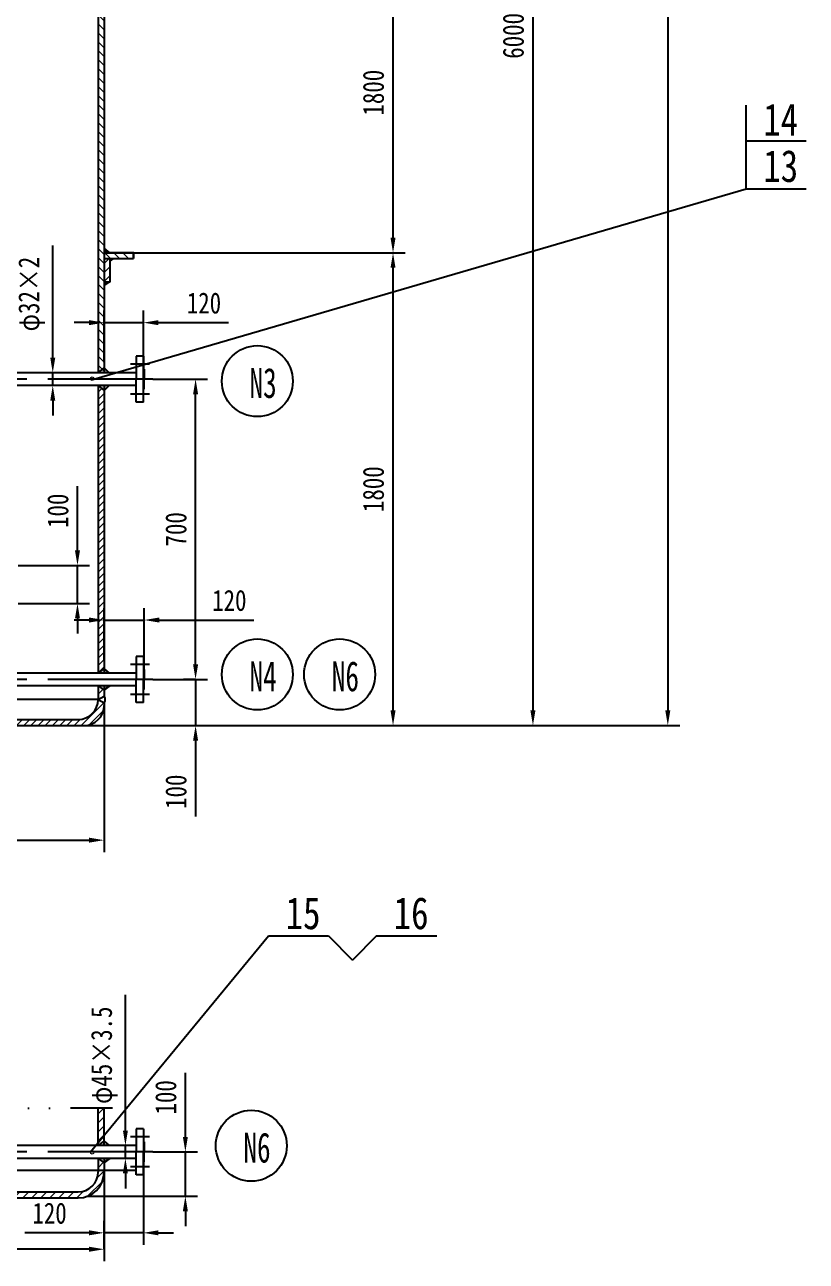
# Model space of a CAD drawing. Header units: millimetres. Extents: x -391 to 8535, y -150 to 12465.
# Drawn here: x 3279 to 5231, y 6158 to 9248 of the extents above; entities that cross this region are included whole.
import ezdxf

# ---------------------------------------------------------------- set-up
doc = ezdxf.new("R2010")
doc.units = ezdxf.units.MM
doc.header["$LTSCALE"] = 15
doc.linetypes.add('CENTER', pattern=[2, 1.25, -0.25, 0.25, -0.25])
doc.linetypes.add('DIVIDE', pattern=[1.25, 0.5, -0.25, 0, -0.25, 0, -0.25])
doc.layers.get('DEFPOINTS').update_dxf_attribs({"linetype": 'CONTINUOUS'})
for name, color, linetype in [('1轮廓实线层', 7, 'CONTINUOUS'), ('3中心线层', 1, 'CENTER'), ('6文字层', 3, 'CONTINUOUS'), ('7标注层', 4, 'CONTINUOUS'), ('9双点划线层', 6, 'DIVIDE'), ('PARA2', 7, 'CONTINUOUS')]:
    doc.layers.add(name, color=color, linetype=linetype)
doc.layers.add('5剖面线层', color=2, linetype='CONTINUOUS', lineweight=5)
doc.styles.add('PC_TEXTSTYLE', font='SIMFANG.TTF', dxfattribs={"width": 0.8})
doc.dimstyles.new('TH_GBDIM', dxfattribs={"dimscale": 15, "dimtxt": 3.5, "dimasz": 2.5, "dimexe": 2, "dimexo": 0, "dimgap": 1.5, "dimtad": 1, "dimdec": 1, "dimzin": 0, "dimdsep": 46, "dimtxsty": 'PC_TEXTSTYLE', "dimcen": 2.5, "dimadec": 0, "dimazin": 0, "dimtfac": 0.714286, "dimtdec": 4, "dimtmove": 0, "dimatfit": 3, "dimfxl": 0, "dimtolj": 1, "dimtzin": 0, "dimarcsym": 0})
pattern_1 = [(135, (369.862, 4102.847), (-11.22532, -11.22532), [])]
pattern_2 = [(45, (0, -549.669), (-11.22532, 11.22532), [])]

# ---------------------------------------------------------------- blocks, each defined once
blk = doc.blocks.new('*D59')
at = {"layer": '7标注层', "color": 0, "lineweight": -2, "ltscale": 14}
for p, q in [((3410.4, 7934.4), (3410.4, 8094.7)), ((3262, 7896.9), (3440.4, 7896.9)), ((3410.4, 7801.9), (3410.4, 7896.9)), ((3262, 7801.9), (3440.4, 7801.9)), ((3410.4, 7764.4), (3410.4, 7726.9))]:
    blk.add_line(p, q, dxfattribs=at)
at = {"layer": '7标注层', "color": 0, "ltscale": 14}
for points in [[(3404.1, 7934.4), (3416.6, 7934.4), (3410.4, 7896.9)], [(3404.1, 7764.4), (3416.6, 7764.4), (3410.4, 7801.9)]]:
    blk.add_solid(points, dxfattribs=at)
at = {"layer": 'DEFPOINTS', "color": 0, "ltscale": 14}
for p in [(3262, 7896.9), (3410.4, 7896.9), (3262, 7801.9)]:
    blk.add_point(p, dxfattribs=at)
at = {"layer": '7标注层', "color": 3, "ltscale": 14, "insert": (3361.6, 8033.3), "char_height": 52.5, "attachment_point": 5, "rotation": 90, "style": 'PC_TEXTSTYLE'}
blk.add_mtext('\\A1;100', dxfattribs=at)
blk = doc.blocks.new('*D81')
at = {"layer": '7标注层', "color": 0, "lineweight": -2, "ltscale": 14}
for p, q in [((3705.4, 7649.4), (3705.4, 7686.9)), ((3598.7, 7611.9), (3735.4, 7611.9)), ((3705.4, 7611.9), (3705.4, 7496.9)), ((3258.2, 7496.9), (3735.4, 7496.9)), ((3705.4, 7459.4), (3705.4, 7269.9))]:
    blk.add_line(p, q, dxfattribs=at)
at = {"layer": '7标注层', "color": 0, "ltscale": 14}
for points in [[(3699.2, 7649.4), (3711.7, 7649.4), (3705.4, 7611.9)], [(3699.2, 7459.4), (3711.7, 7459.4), (3705.4, 7496.9)]]:
    blk.add_solid(points, dxfattribs=at)
at = {"layer": 'DEFPOINTS', "color": 0, "ltscale": 14}
for p in [(3598.7, 7611.9), (3258.2, 7496.9), (3705.4, 7496.9)]:
    blk.add_point(p, dxfattribs=at)
at = {"layer": '7标注层', "color": 0, "ltscale": 14, "insert": (3656.7, 7331.4), "char_height": 52.5, "attachment_point": 5, "rotation": 90, "style": 'PC_TEXTSTYLE'}
blk.add_mtext('\\A1;100', dxfattribs=at)
blk = doc.blocks.new('*D82')
at = {"layer": '7标注层', "color": 0, "lineweight": -2, "ltscale": 14}
for p, q in [((3598.7, 8362.1), (3735.4, 8362.1)), ((3705.4, 7649.4), (3705.4, 8324.6)), ((3705.4, 7611.9), (3675.4, 7611.9))]:
    blk.add_line(p, q, dxfattribs=at)
at = {"layer": '7标注层', "color": 0, "ltscale": 14}
for points in [[(3699.2, 8324.6), (3711.7, 8324.6), (3705.4, 8362.1)], [(3699.2, 7649.4), (3711.7, 7649.4), (3705.4, 7611.9)]]:
    blk.add_solid(points, dxfattribs=at)
at = {"layer": 'DEFPOINTS', "color": 0, "ltscale": 14}
for p in [(3598.7, 8362.1), (3705.4, 8362.1), (3705.4, 7611.9)]:
    blk.add_point(p, dxfattribs=at)
at = {"layer": '7标注层', "color": 0, "ltscale": 14, "insert": (3656.7, 7987), "char_height": 52.5, "attachment_point": 5, "rotation": 90, "style": 'PC_TEXTSTYLE'}
blk.add_mtext('\\A1;700', dxfattribs=at)
blk = doc.blocks.new('*D83')
at = {"layer": '7标注层', "color": 0, "lineweight": -2, "ltscale": 14}
for p, q in [((3348.6, 8415.6), (3348.6, 8696.2)), ((3462, 8378.1), (3318.6, 8378.1)), ((3348.6, 8346.1), (3348.6, 8378.1)), ((3462, 8346.1), (3318.6, 8346.1)), ((3348.6, 8308.6), (3348.6, 8271.1))]:
    blk.add_line(p, q, dxfattribs=at)
at = {"layer": '7标注层', "color": 0, "ltscale": 14}
for points in [[(3342.4, 8415.6), (3354.9, 8415.6), (3348.6, 8378.1)], [(3342.4, 8308.6), (3354.9, 8308.6), (3348.6, 8346.1)]]:
    blk.add_solid(points, dxfattribs=at)
at = {"layer": 'DEFPOINTS', "color": 0, "ltscale": 14}
for p in [(3348.6, 8378.1), (3462, 8378.1), (3462, 8346.1)]:
    blk.add_point(p, dxfattribs=at)
at = {"layer": '7标注层', "color": 0, "ltscale": 14, "insert": (3295.9, 8574.6), "char_height": 52.5, "attachment_point": 5, "rotation": 90, "style": 'PC_TEXTSTYLE'}
blk.add_mtext('\\A1;φ32×2', dxfattribs=at)
blk = doc.blocks.new('*D84')
at = {"layer": '7标注层', "color": 0, "lineweight": -2, "ltscale": 14}
for p, q in [((3546.1, 8677.8), (4228.8, 8677.8)), ((4198.8, 7534.4), (4198.8, 8640.3)), ((3735.4, 7496.9), (4228.8, 7496.9))]:
    blk.add_line(p, q, dxfattribs=at)
at = {"layer": '7标注层', "color": 0, "ltscale": 14}
for points in [[(4192.5, 8640.3), (4205, 8640.3), (4198.8, 8677.8)], [(4192.5, 7534.4), (4205, 7534.4), (4198.8, 7496.9)]]:
    blk.add_solid(points, dxfattribs=at)
at = {"layer": 'DEFPOINTS', "color": 0, "ltscale": 14}
for p in [(3546.1, 8677.8), (4198.8, 8677.8), (3735.4, 7496.9)]:
    blk.add_point(p, dxfattribs=at)
at = {"layer": '7标注层', "color": 0, "ltscale": 14, "insert": (4150, 8087.3), "char_height": 52.5, "attachment_point": 5, "rotation": 90, "style": 'PC_TEXTSTYLE'}
blk.add_mtext('\\A1;1800', dxfattribs=at)
blk = doc.blocks.new('*D85')
at = {"layer": '7标注层', "color": 0, "lineweight": -2, "ltscale": 14}
for p, q in [((3550, 9477.8), (4228.8, 9477.8)), ((4198.8, 8715.3), (4198.8, 9440.3)), ((3546.1, 8677.8), (4228.8, 8677.8))]:
    blk.add_line(p, q, dxfattribs=at)
at = {"layer": '7标注层', "color": 0, "ltscale": 14}
for points in [[(4192.5, 9440.3), (4205, 9440.3), (4198.8, 9477.8)], [(4192.5, 8715.3), (4205, 8715.3), (4198.8, 8677.8)]]:
    blk.add_solid(points, dxfattribs=at)
at = {"layer": 'DEFPOINTS', "color": 0, "ltscale": 14}
for p in [(3550, 9477.8), (4198.8, 9477.8), (3546.1, 8677.8)]:
    blk.add_point(p, dxfattribs=at)
at = {"layer": '7标注层', "color": 0, "ltscale": 14, "insert": (4150, 9077.8), "char_height": 52.5, "attachment_point": 5, "rotation": 90, "style": 'PC_TEXTSTYLE'}
blk.add_mtext('\\A1;1800', dxfattribs=at)
blk = doc.blocks.new('*D87')
at = {"layer": '7标注层', "color": 0, "lineweight": -2, "ltscale": 14}
for p, q in [((3462, 10942.5), (4578.4, 10942.5)), ((4548.4, 10905), (4548.4, 7534.4)), ((4228.8, 7496.9), (4578.4, 7496.9))]:
    blk.add_line(p, q, dxfattribs=at)
at = {"layer": '7标注层', "color": 0, "ltscale": 14}
for points in [[(4542.1, 10905), (4554.6, 10905), (4548.4, 10942.5)], [(4542.1, 7534.4), (4554.6, 7534.4), (4548.4, 7496.9)]]:
    blk.add_solid(points, dxfattribs=at)
at = {"layer": 'DEFPOINTS', "color": 0, "ltscale": 14}
for p in [(3462, 10942.5), (4228.8, 7496.9), (4548.4, 7496.9)]:
    blk.add_point(p, dxfattribs=at)
at = {"layer": '7标注层', "color": 0, "ltscale": 14, "insert": (4499.6, 9219.7), "char_height": 52.5, "attachment_point": 5, "rotation": 90, "style": 'PC_TEXTSTYLE'}
blk.add_mtext('\\A1;6000', dxfattribs=at)
blk = doc.blocks.new('*D88')
at = {"layer": '7标注层', "color": 0, "lineweight": -2, "ltscale": 14}
for p, q in [((2388.4, 11451), (4915.3, 11451)), ((4885.3, 11413.5), (4885.3, 7534.4)), ((4548.4, 7496.9), (4915.3, 7496.9))]:
    blk.add_line(p, q, dxfattribs=at)
at = {"layer": '7标注层', "color": 0, "ltscale": 14}
for points in [[(4879.1, 11413.5), (4891.6, 11413.5), (4885.3, 11451)], [(4879.1, 7534.4), (4891.6, 7534.4), (4885.3, 7496.9)]]:
    blk.add_solid(points, dxfattribs=at)
at = {"layer": 'DEFPOINTS', "color": 0, "ltscale": 14}
for p in [(2388.4, 11451), (4548.4, 7496.9), (4885.3, 7496.9)]:
    blk.add_point(p, dxfattribs=at)
at = {"layer": '7标注层', "color": 0, "ltscale": 14, "insert": (4836.6, 9473.9), "char_height": 52.5, "attachment_point": 5, "rotation": 90, "style": 'PC_TEXTSTYLE'}
blk.add_mtext('\\A1;～6615', dxfattribs=at)
blk = doc.blocks.new('*D92')
at = {"layer": '7标注层', "color": 0, "lineweight": -2, "ltscale": 14}
for p, q in [((3679.9, 6469.1), (3679.9, 6629.5)), ((3598.7, 6431.6), (3709.9, 6431.6)), ((3679.9, 6321.1), (3679.9, 6431.6)), ((3435.8, 6321.1), (3709.9, 6321.1)), ((3679.9, 6283.6), (3679.9, 6246.1))]:
    blk.add_line(p, q, dxfattribs=at)
at = {"layer": '7标注层', "color": 0, "ltscale": 14}
for points in [[(3673.7, 6469.1), (3686.2, 6469.1), (3679.9, 6431.6)], [(3673.7, 6283.6), (3686.2, 6283.6), (3679.9, 6321.1)]]:
    blk.add_solid(points, dxfattribs=at)
at = {"layer": 'DEFPOINTS', "color": 0, "ltscale": 14}
for p in [(3598.7, 6431.6), (3435.8, 6321.1), (3679.9, 6321.1)]:
    blk.add_point(p, dxfattribs=at)
at = {"layer": '7标注层', "color": 0, "ltscale": 14, "insert": (3631.2, 6568), "char_height": 52.5, "attachment_point": 5, "rotation": 90, "style": 'PC_TEXTSTYLE'}
blk.add_mtext('\\A1;100', dxfattribs=at)
blk = doc.blocks.new('*D93')
at = {"layer": '7标注层', "color": 0, "lineweight": -2, "ltscale": 14}
for p, q in [((3530.1, 6485.1), (3530.1, 6823.7)), ((3557, 6447.6), (3500.1, 6447.6)), ((3530.1, 6415.6), (3530.1, 6447.6)), ((3557, 6415.6), (3500.1, 6415.6)), ((3530.1, 6378.1), (3530.1, 6340.6))]:
    blk.add_line(p, q, dxfattribs=at)
at = {"layer": '7标注层', "color": 0, "ltscale": 14}
for points in [[(3523.9, 6485.1), (3536.4, 6485.1), (3530.1, 6447.6)], [(3523.9, 6378.1), (3536.4, 6378.1), (3530.1, 6415.6)]]:
    blk.add_solid(points, dxfattribs=at)
at = {"layer": 'DEFPOINTS', "color": 0, "ltscale": 14}
for p in [(3557, 6447.6), (3530.1, 6415.6), (3557, 6415.6)]:
    blk.add_point(p, dxfattribs=at)
at = {"layer": '7标注层', "color": 0, "ltscale": 14, "insert": (3477.4, 6673.1), "char_height": 52.5, "attachment_point": 5, "rotation": 90, "style": 'PC_TEXTSTYLE'}
blk.add_mtext('\\A1;φ45×3.5', dxfattribs=at)
blk = doc.blocks.new('*D94')
at = {"layer": '7标注层', "color": 0, "lineweight": -2, "ltscale": 14}
for p, q in [((3477, 6381.6), (3477, 6158.5)), ((2665.7, 6331.6), (2665.7, 6158.5)), ((3439.5, 6188.5), (2703.2, 6188.5))]:
    blk.add_line(p, q, dxfattribs=at)
at = {"layer": '7标注层', "color": 0, "ltscale": 14}
for points in [[(2703.2, 6194.7), (2703.2, 6182.2), (2665.7, 6188.5)], [(3439.5, 6194.7), (3439.5, 6182.2), (3477, 6188.5)]]:
    blk.add_solid(points, dxfattribs=at)
at = {"layer": 'DEFPOINTS', "color": 0, "ltscale": 14}
for p in [(3477, 6381.6), (2665.7, 6331.6), (2665.7, 6188.5)]:
    blk.add_point(p, dxfattribs=at)
at = {"layer": '7标注层', "color": 0, "ltscale": 14, "insert": (3071.4, 6237.2), "char_height": 52.5, "attachment_point": 5, "style": 'PC_TEXTSTYLE'}
blk.add_mtext('\\A1;1000', dxfattribs=at)
blk = doc.blocks.new('*D95')
at = {"layer": '7标注层', "color": 0, "lineweight": -2, "ltscale": 14}
for p, q in [((3477, 8404.4), (3477, 8533.3)), ((3575, 8362.1), (3575, 8533.3)), ((3439.5, 8503.3), (3402, 8503.3)), ((3477, 8503.3), (3575, 8503.3)), ((3612.5, 8503.3), (3787.9, 8503.3))]:
    blk.add_line(p, q, dxfattribs=at)
at = {"layer": '7标注层', "color": 0, "ltscale": 14}
for points in [[(3439.5, 8509.5), (3439.5, 8497), (3477, 8503.3)], [(3612.5, 8509.5), (3612.5, 8497), (3575, 8503.3)]]:
    blk.add_solid(points, dxfattribs=at)
at = {"layer": 'DEFPOINTS', "color": 0, "ltscale": 14}
for p in [(3477, 8503.3), (3477, 8404.4), (3575, 8362.1)]:
    blk.add_point(p, dxfattribs=at)
at = {"layer": '7标注层', "color": 0, "ltscale": 14, "insert": (3726.4, 8552), "char_height": 52.5, "attachment_point": 5, "style": 'PC_TEXTSTYLE'}
blk.add_mtext('\\A1;120', dxfattribs=at)
blk = doc.blocks.new('*D96')
at = {"layer": '7标注层', "color": 0, "lineweight": -2, "ltscale": 14}
for p, q in [((3477, 7661.8), (3477, 7790.4)), ((3577, 7611.9), (3577, 7790.4)), ((3439.5, 7760.4), (3402, 7760.4)), ((3477, 7760.4), (3577, 7760.4)), ((3614.5, 7760.4), (3851.3, 7760.4))]:
    blk.add_line(p, q, dxfattribs=at)
at = {"layer": '7标注层', "color": 0, "ltscale": 14}
for points in [[(3439.5, 7766.6), (3439.5, 7754.1), (3477, 7760.4)], [(3614.5, 7766.6), (3614.5, 7754.1), (3577, 7760.4)]]:
    blk.add_solid(points, dxfattribs=at)
at = {"layer": 'DEFPOINTS', "color": 0, "ltscale": 14}
for p in [(3477, 7760.4), (3477, 7661.8), (3577, 7611.9)]:
    blk.add_point(p, dxfattribs=at)
at = {"layer": '7标注层', "color": 0, "ltscale": 14, "insert": (3789.8, 7809.1), "char_height": 52.5, "attachment_point": 5, "style": 'PC_TEXTSTYLE'}
blk.add_mtext('\\A1;120', dxfattribs=at)
blk = doc.blocks.new('*D98')
at = {"layer": '7标注层', "color": 0, "lineweight": -2, "ltscale": 14}
for p, q in [((3575, 6431.6), (3575, 6199.5)), ((3477, 6188.5), (3477, 6259.5)), ((3439.5, 6229.5), (3279.1, 6229.5)), ((3575, 6229.5), (3477, 6229.5)), ((3612.5, 6229.5), (3650, 6229.5))]:
    blk.add_line(p, q, dxfattribs=at)
at = {"layer": '7标注层', "color": 0, "ltscale": 14}
for points in [[(3439.5, 6235.8), (3439.5, 6223.3), (3477, 6229.5)], [(3612.5, 6235.8), (3612.5, 6223.3), (3575, 6229.5)]]:
    blk.add_solid(points, dxfattribs=at)
at = {"layer": 'DEFPOINTS', "color": 0, "ltscale": 14}
for p in [(3575, 6431.6), (3477, 6229.5), (3477, 6188.5)]:
    blk.add_point(p, dxfattribs=at)
at = {"layer": '7标注层', "color": 0, "ltscale": 14, "insert": (3340.6, 6278.3), "char_height": 52.5, "attachment_point": 5, "style": 'PC_TEXTSTYLE'}
blk.add_mtext('\\A1;120', dxfattribs=at)

msp = doc.modelspace()

# ---------------------------------------------------------------- hatches: boundary and pattern name
at = {"layer": '5剖面线层', "ltscale": 14}
h = msp.add_hatch(dxfattribs=at)
h.set_pattern_fill('ANSI31', color=256, scale=5, angle=90, style=0)
h.set_pattern_definition(pattern_1)
h.paths.add_polyline_path([(3477.02, 9458.27), (3462.02, 9458.27), (3462.02, 8684.52), (3477.02, 8684.52)])
h = msp.add_hatch(dxfattribs=at)
h.set_pattern_fill('ANSI31', color=256, scale=5, angle=90, style=0)
h.set_pattern_definition(pattern_1)
h.paths.add_polyline_path([(3477.02, 8670.52, -0.1526864), (3477.02, 8670.52), (3477.02, 8684.52), (3462.02, 8684.52), (3462.02, 8378.05), (3477.02, 8378.05)])
for points in [[(3477.02, 8689.72), (3477.02, 8677.78), (3491.01, 8677.78)], [(3505.02, 8663.78), (3491.02, 8663.78), (3491.02, 8654.07)], [(3491.02, 8604.78), (3477.02, 8604.78), (3477.02, 8595.07)]]:
    msp.add_hatch(color=256, dxfattribs=at).paths.add_polyline_path(points)
h = msp.add_hatch(dxfattribs=at)
h.set_pattern_fill('ANSI31', color=256, scale=5, angle=90, style=0)
h.set_pattern_definition([(135, (-9e-13, -1156.738), (-11.22532, -11.22532), [])])
h.paths.add_polyline_path([(3550.02, 8677.78), (3477.02, 8677.78), (3477.02, 8675.12), (3477.02, 8663.78, -1.9761827), (3477.02, 8663.78), (3550.02, 8663.78)])
h = msp.add_hatch(dxfattribs=at)
h.set_pattern_fill('ANSI31', color=256, scale=5, style=0)
h.set_pattern_definition([(45, (-9e-13, -1156.738), (-11.22532, 11.22532), [])])
h.paths.add_polyline_path([(3491.02, 8663.78), (3477.02, 8663.78), (3477.02, 8604.78), (3491.02, 8604.78)])
h = msp.add_hatch(color=256, dxfattribs=at)
h.paths.add_polyline_path([(3477.02, 8390.52), (3462.02, 8378.05), (3477.02, 8378.05)])
h.paths.add_polyline_path([(3477.02, 8390.52), (3477.02, 8378.05), (3489.49, 8378.05)])
h.paths.add_polyline_path([(3477.02, 8346.05), (3462.02, 8346.05), (3477.02, 8333.59)])
h.paths.add_polyline_path([(3489.49, 8346.05), (3477.02, 8346.05), (3477.02, 8333.59)])
h = msp.add_hatch(dxfattribs=at)
h.set_pattern_fill('ANSI31', color=256, scale=4, angle=5e-280, style=0)
h.paths.add_polyline_path([(3477.02, 8333.59), (3462.02, 8346.05), (3462.02, 8173.37), (3477.02, 8173.37)])
h = msp.add_hatch(dxfattribs=at)
h.set_pattern_fill('ANSI31', color=256, scale=4, angle=5e-280, style=0)
h.paths.add_polyline_path([(3477.02, 8173.37), (3462.02, 8173.37), (3462.02, 7856.64), (3477.02, 7856.64)])
h = msp.add_hatch(dxfattribs=at)
h.set_pattern_fill('ANSI31', color=256, scale=4, angle=5e-280, style=0)
h.paths.add_polyline_path([(3477.02, 7856.64), (3462.02, 7856.64), (3462.02, 7627.85), (3477.02, 7638.68)])
h = msp.add_hatch(color=256, dxfattribs=at)
h.paths.add_polyline_path([(3477.02, 7627.85), (3477.02, 7638.68), (3462.02, 7627.85)])
h.paths.add_polyline_path([(3477.02, 7627.85), (3489.68, 7627.85), (3477.02, 7638.68)])
h.paths.add_polyline_path([(3477.02, 7595.85), (3462.02, 7595.85), (3477.02, 7585.03)])
h.paths.add_polyline_path([(3477.02, 7585.03), (3489.68, 7595.85), (3477.02, 7595.85)])
h = msp.add_hatch(color=256, dxfattribs=at)
h.paths.add_polyline_path([(3476.53, 7627.85), (3476.53, 7638.68), (3491.53, 7627.85)])
h.paths.add_polyline_path([(3476.53, 7627.85), (3463.87, 7627.85), (3476.53, 7638.68)])
h.paths.add_polyline_path([(3476.53, 7595.85), (3491.53, 7595.85), (3476.53, 7585.03)])
h.paths.add_polyline_path([(3476.53, 7585.03), (3463.87, 7595.85), (3476.53, 7595.85)])
h = msp.add_hatch(dxfattribs=at)
h.set_pattern_fill('ANSI31', color=256, scale=4, angle=5e-280, style=0)
h.paths.add_polyline_path([(3477.02, 7585.03), (3462.02, 7595.85), (3462.02, 7561.85), (3477.02, 7570.51)])
h = msp.add_hatch(dxfattribs=at)
h.set_pattern_fill('ANSI31', color=256, scale=4, angle=5e-280, style=0)
h.paths.add_polyline_path([(3262.02, 7496.85), (3262.02, 7511.85), (2212.02, 7511.85), (2212.02, 7496.85)])
h.paths.add_polyline_path([(3262.02, 7511.85), (3262.02, 7496.85), (3427.02, 7496.85, 0.4142136), (3477.02, 7546.85), (3477.02, 7553.19), (3462.02, 7561.85, -0.4142136), (3412.02, 7511.85)])
h = msp.add_hatch(dxfattribs=at)
h.set_pattern_fill('ANSI31', color=256, scale=5, style=0)
h.set_pattern_definition(pattern_2)
h.paths.add_polyline_path([(3462.02, 6447.59), (3477.02, 6458.42), (3477.02, 6541.24), (3462.02, 6541.24)])
h = msp.add_hatch(color=256, dxfattribs=at)
h.paths.add_polyline_path([(3477.02, 6447.59), (3477.02, 6458.42), (3462.02, 6447.59)])
h.paths.add_polyline_path([(3477.02, 6447.59), (3489.68, 6447.59), (3477.02, 6458.42)])
h.paths.add_polyline_path([(3477.02, 6415.59), (3462.02, 6415.59), (3477.02, 6404.77)])
h.paths.add_polyline_path([(3477.02, 6404.77), (3489.68, 6415.59), (3477.02, 6415.59)])
h = msp.add_hatch(color=256, dxfattribs=at)
h.paths.add_polyline_path([(3476.53, 6447.59), (3476.53, 6458.42), (3491.53, 6447.59)])
h.paths.add_polyline_path([(3476.53, 6447.59), (3463.87, 6447.59), (3476.53, 6458.42)])
h.paths.add_polyline_path([(3476.53, 6415.59), (3491.53, 6415.59), (3476.53, 6404.77)])
h.paths.add_polyline_path([(3476.53, 6404.77), (3463.87, 6415.59), (3476.53, 6415.59)])
h = msp.add_hatch(dxfattribs=at)
h.set_pattern_fill('ANSI31', color=256, scale=5, style=0)
h.set_pattern_definition(pattern_2)
h.paths.add_polyline_path([(3477.02, 6381.59), (3477.02, 6404.77), (3462.02, 6415.59), (3462.02, 6381.59, -0.4142136), (3412.02, 6331.59), (3412.02, 6316.59, 0.4142136)])
h.paths.add_polyline_path([(3412.02, 6331.59), (3040.32, 6331.59), (3040.32, 6316.59), (3412.02, 6316.59)])
h.paths.add_polyline_path([(3040.32, 6331.59), (2711.69, 6331.59), (2711.69, 6316.59), (3040.32, 6316.59)])
h = msp.add_hatch(dxfattribs=at)
h.set_pattern_fill('ANSI31', color=256, scale=5, style=0)
h.set_pattern_definition(pattern_2)
h.paths.add_polyline_path([(3477.02, 6404.77), (3462.02, 6415.59), (3462.02, 6381.59), (3477.02, 6390.25)])

# ---------------------------------------------------------------- linework, layer by layer
at = {"layer": '1轮廓实线层', "ltscale": 14}
for p, q in [((3462.02, 10948.29), (3462.02, 8378.05)), ((3477.02, 10933.97), (3477.02, 8378.05)), ((5081.31, 8837.65), (5081.31, 9046.27)), ((5081.31, 8957.65), (5231.31, 8957.65)), ((5081.31, 8837.65), (5231.31, 8837.65)), ((3550.02, 8677.78), (3477.02, 8677.78)), ((3477.02, 8677.78), (3550.02, 8677.78)), ((3477.02, 8677.78), (3477.02, 8675.12)), ((3477.02, 8663.78), (3550.02, 8663.78)), ((3488.35, 8663.78), (3526.02, 8663.78)), ((3491.02, 8663.78), (3491.02, 8604.78)), ((3550.02, 8677.78), (3550.02, 8663.78)), ((3550.02, 8663.78), (3550.02, 8677.78)), ((3491.02, 8604.78), (3477.02, 8604.78)), ((3557.02, 8419.55), (3557.02, 8362.05)), ((3575.02, 8419.55), (3575.02, 8362.05)), ((3462.02, 8378.05), (3477.02, 8390.52)), ((3477.02, 8390.52), (3489.49, 8378.05)), ((3577.02, 8387.05), (3577.02, 8362.05)), ((3462.02, 8346.05), (3462.02, 7627.85)), ((3462.02, 8346.05), (3477.02, 8333.59)), ((3477.02, 8346.05), (3477.02, 7627.85)), ((3477.02, 8333.59), (3489.49, 8346.05)), ((3557.02, 8304.55), (3557.02, 8362.05)), ((3575.02, 8304.55), (3575.02, 8362.05)), ((3577.02, 8337.05), (3577.02, 8362.05)), ((3557.02, 7669.35), (3557.02, 7611.85)), ((3575.02, 7669.35), (3575.02, 7611.85)), ((3462.02, 7627.85), (3477.02, 7638.68)), ((3477.02, 7638.68), (3489.68, 7627.85)), ((3577.02, 7636.85), (3577.02, 7611.85)), ((3557.02, 7554.35), (3557.02, 7611.85)), ((3575.02, 7554.35), (3575.02, 7611.85)), ((3577.02, 7586.85), (3577.02, 7611.85)), ((3462.02, 7595.85), (3462.02, 7561.85)), ((3462.02, 7595.85), (3477.02, 7585.03)), ((3462.02, 7561.85), (3476.78, 7570.37)), ((3491.53, 7595.85), (3476.53, 7585.03)), ((3477.02, 7595.85), (3477.02, 7570.34)), ((3477.02, 7585.03), (3489.68, 7595.85)), ((3462.02, 7561.85), (962.02, 7561.85)), ((3462.02, 7561.85), (3476.78, 7553.33)), ((3477.02, 7553.37), (3477.02, 7546.85)), ((1012.02, 7511.85), (3412.02, 7511.85)), ((997.02, 7496.85), (3427.02, 7496.85)), ((3887.91, 6971.06), (4037.91, 6971.06)), ((4157.91, 6971.06), (4307.91, 6971.06)), ((3462.02, 6447.59), (3462.02, 6541.24)), ((3477.02, 6447.59), (3477.02, 6541.24)), ((3557.02, 6489.09), (3557.02, 6431.59)), ((3575.02, 6489.09), (3575.02, 6431.59)), ((3462.02, 6447.59), (3477.02, 6458.42)), ((3477.02, 6458.42), (3489.68, 6447.59)), ((3577.02, 6456.59), (3577.02, 6431.59)), ((3557.02, 6374.09), (3557.02, 6431.59)), ((3575.02, 6374.09), (3575.02, 6431.59)), ((3577.02, 6406.59), (3577.02, 6431.59)), ((3462.02, 6415.59), (3477.02, 6404.77)), ((3462.02, 6415.59), (3462.02, 6381.59)), ((3491.53, 6415.59), (3476.53, 6404.77)), ((3477.02, 6404.77), (3489.68, 6415.59)), ((3477.02, 6415.59), (3477.02, 6381.59)), ((2440.58, 6331.59), (3412.02, 6331.59)), ((2440.58, 6316.59), (3412.28, 6316.59))]:
    msp.add_line(p, q, dxfattribs=at)
at = {"layer": '1轮廓实线层', "ltscale": 21}
for p, q in [((3575.02, 8419.55), (3557.02, 8419.55)), ((3557.02, 8378.05), (1162.02, 8378.05)), ((3577.02, 8387.05), (3575.02, 8387.05)), ((3557.02, 8346.05), (1162.02, 8346.05)), ((3577.02, 8337.05), (3575.02, 8337.05)), ((3575.02, 8304.55), (3557.02, 8304.55)), ((3575.02, 7669.35), (3557.02, 7669.35)), ((3577.02, 7636.85), (3575.02, 7636.85)), ((3557.02, 7627.85), (1162.02, 7627.85)), ((3557.02, 7595.85), (1162.02, 7595.85)), ((3577.02, 7586.85), (3575.02, 7586.85)), ((3575.02, 7554.35), (3557.02, 7554.35)), ((3575.02, 6489.09), (3557.02, 6489.09)), ((3577.02, 6456.59), (3575.02, 6456.59)), ((3557.02, 6447.59), (2711.69, 6447.59)), ((3557.02, 6415.59), (2711.69, 6415.59)), ((3577.02, 6406.59), (3575.02, 6406.59)), ((3557.02, 6385.59), (2440.58, 6385.59)), ((3575.02, 6374.09), (3557.02, 6374.09))]:
    msp.add_line(p, q, dxfattribs=at)
at = {"layer": '1轮廓实线层', "ltscale": 14}
for centre in [(3859.79, 8357.11), (3859.79, 7624.4), (4065.41, 7624.4), (3844.54, 6447.01)]:
    msp.add_circle(centre, 88.69, dxfattribs=at)
for centre, radius in [((3412.02, 7561.85), 50), ((3427.02, 7546.85), 50), ((3412.02, 6381.59), 50), ((3412.02, 6381.59), 65)]:
    msp.add_arc(centre, radius, 270, 0, dxfattribs=at)
msp.add_ellipse((3476.78, 7561.85), major_axis=(0, 8.52), ratio=0.3191832, start_param=3.2308151, end_param=6.1939628, dxfattribs=at)
at = {"layer": '3中心线层', "ltscale": 21}
for p, q in [((3590.13, 8399.55), (3542.56, 8399.55)), ((3590.13, 8324.55), (3542.56, 8324.55)), ((3590.13, 7649.35), (3542.56, 7649.35)), ((3590.13, 7574.35), (3542.56, 7574.35)), ((3590.13, 6469.09), (3542.56, 6469.09)), ((3590.13, 6394.09), (3542.56, 6394.09))]:
    msp.add_line(p, q, dxfattribs=at)
at = {"layer": '3中心线层', "ltscale": 14}
for p, q in [((3598.72, 8362.05), (1113.2, 8362.05)), ((3598.72, 7611.85), (1118.2, 7611.85)), ((3598.72, 6431.59), (2711.69, 6431.59))]:
    msp.add_line(p, q, dxfattribs=at)
at = {"layer": '5剖面线层', "ltscale": 14}
for p, q in [((3491.02, 8677.78), (3477.02, 8689.72)), ((3491.02, 8604.78), (3477.02, 8595.07))]:
    msp.add_line(p, q, dxfattribs=at)
at = {"layer": '5剖面线层'}
for centre in [(3447.09, 8363.29), (3447.09, 6430.73)]:
    msp.add_circle(centre, 4.5, dxfattribs=at)
at = {"layer": '7标注层', "ltscale": 14}
for p, q in [((3451.41, 8362.05), (5081.31, 8837.65)), ((3476.78, 7553.33), (3476.78, 7180.46)), ((984.76, 7210.46), (3439.28, 7210.46)), ((3442.67, 6431.59), (3887.91, 6971.06)), ((4037.91, 6971.06), (4097.91, 6911.06)), ((4157.91, 6971.06), (4097.91, 6911.06))]:
    msp.add_line(p, q, dxfattribs=at)
msp.add_circle((3477.02, 8663.78), 0.00033, dxfattribs=at)
msp.add_point((3550.02, 8677.78), dxfattribs=at)
msp.add_point((3550.02, 8677.78), dxfattribs=at)
msp.add_solid([(3439.28, 7216.71), (3439.28, 7204.21), (3476.78, 7210.46)], dxfattribs=at)
at = {"layer": '9双点划线层', "ltscale": 14}
msp.add_line((3497.71, 6541.24), (2440.58, 6541.24), dxfattribs=at)
at = {"layer": 'PARA2', "color": 6, "ltscale": 14}
msp.add_point((3550.02, 8677.78), dxfattribs=at)
msp.add_point((3550.02, 8677.78), dxfattribs=at)

# ---------------------------------------------------------------- texts
at = {"layer": '6文字层', "ltscale": 14, "style": 'PC_TEXTSTYLE', "width": 0.667}
for s, p in [('N3', (3840.17, 8315.16)), ('N4', (3840.17, 7582.45)), ('N6', (4045.78, 7582.45)), ('N6', (3824.91, 6405.06))]:
    msp.add_text(s, height=75, dxfattribs=at).set_placement(p)
at = {"layer": '7标注层', "ltscale": 14, "style": 'PC_TEXTSTYLE', "width": 0.8}
for s, p in [('14', (5123.85, 8970.6)), ('13', (5123.85, 8854.72)), ('15', (3930.44, 6988.13)), ('16', (4200.44, 6988.13))]:
    msp.add_text(s, height=80, dxfattribs=at).set_placement(p)

# ---------------------------------------------------------------- dimensions: what is measured, and where the dimension line sits
at = {"layer": '7标注层', "ltscale": 14}
for base, p1, p2, text, picture, middle in [((4885.31, 7496.85), (2388.37, 11451.04), (4548.39, 7496.85), '～6615', '*D88', (4836.56, 9473.95)), ((4548.39, 7496.85), (3462.02, 10942.45), (4228.78, 7496.85), '6000', '*D87', (4499.64, 9219.65)), ((3348.64, 8378.05), (3462.02, 8346.05), (3462.02, 8378.05), 'φ32×2', '*D83', (3295.91, 8574.65)), ((4198.78, 8677.78), (3735.41, 7496.85), (3546.06, 8677.78), '1800', '*D84', (4150.03, 8087.32))]:
    dim = msp.add_linear_dim(base=base, p1=p1, p2=p2, angle=90, text=text, dimstyle='TH_GBDIM', dxfattribs=at)
    dim.commit()
    dim.dimension.update_dxf_attribs({"geometry": picture, "text_midpoint": middle})
for base, p1, p2, text, override, picture, middle in [((4198.78, 9477.78), (3546.06, 8677.78), (3550.02, 9477.78), '1800', {"dimtmove": 1}, '*D85', (4150.03, 9077.78)), ((3705.41, 8362.05), (3705.41, 7611.85), (3598.72, 8362.05), '700', {"dimtmove": 1}, '*D82', (3656.66, 7986.95)), ((3410.39, 7896.85), (3262.02, 7801.85), (3262.02, 7896.85), '100', {"dimgap": 1.5, "dimtad": 1, "dimjust": 0, "dimse1": 0, "dimse2": 0, "dimsd1": 0, "dimsd2": 0, "dimclrt": 3, "dimtvp": 0}, '*D59', (3361.64, 8033.29))]:
    dim = msp.add_linear_dim(base=base, p1=p1, p2=p2, angle=90, text=text, dimstyle='TH_GBDIM', override=override, dxfattribs=at)
    dim.commit()
    dim.dimension.update_dxf_attribs({"geometry": picture, "text_midpoint": middle})
for base, p1, p2, picture, middle in [((3477.02, 8503.27), (3575.02, 8362.05), (3477.02, 8404.4), '*D95', (3726.44, 8503.27)), ((3477.02, 7760.4), (3577.02, 7611.85), (3477.02, 7661.82), '*D96', (3789.85, 7760.4))]:
    dim = msp.add_linear_dim(base=base, p1=p1, p2=p2, text='120', dimstyle='TH_GBDIM', dxfattribs=at)
    dim.commit()
    dim.dimension.update_dxf_attribs({"geometry": picture, "text_midpoint": middle, "dimtype": 160})
for base, p1, p2, text, picture, middle in [((3705.41, 7496.85), (3598.72, 7611.85), (3258.17, 7496.85), '100', '*D81', (3705.41, 7331.36)), ((3530.13, 6415.59), (3557.02, 6447.59), (3557.02, 6415.59), 'φ45×3.5', '*D93', (3530.13, 6673.13)), ((3679.91, 6321.11), (3598.72, 6431.59), (3435.83, 6321.11), '100', '*D92', (3679.91, 6568.03))]:
    dim = msp.add_linear_dim(base=base, p1=p1, p2=p2, angle=90, text=text, dimstyle='TH_GBDIM', dxfattribs=at)
    dim.commit()
    dim.dimension.update_dxf_attribs({"geometry": picture, "text_midpoint": middle, "dimtype": 160})
for base, p1, p2, text, picture, middle in [((3477.02, 6229.51), (3575.02, 6431.59), (3477.02, 6188.48), '120', '*D98', (3340.58, 6278.26)), ((2665.69, 6188.48), (3477.02, 6381.59), (2665.69, 6331.59), '1000', '*D94', (3071.35, 6237.23))]:
    dim = msp.add_linear_dim(base=base, p1=p1, p2=p2, text=text, dimstyle='TH_GBDIM', dxfattribs=at)
    dim.commit()
    dim.dimension.update_dxf_attribs({"geometry": picture, "text_midpoint": middle})

doc.saveas('drawing.dxf')
